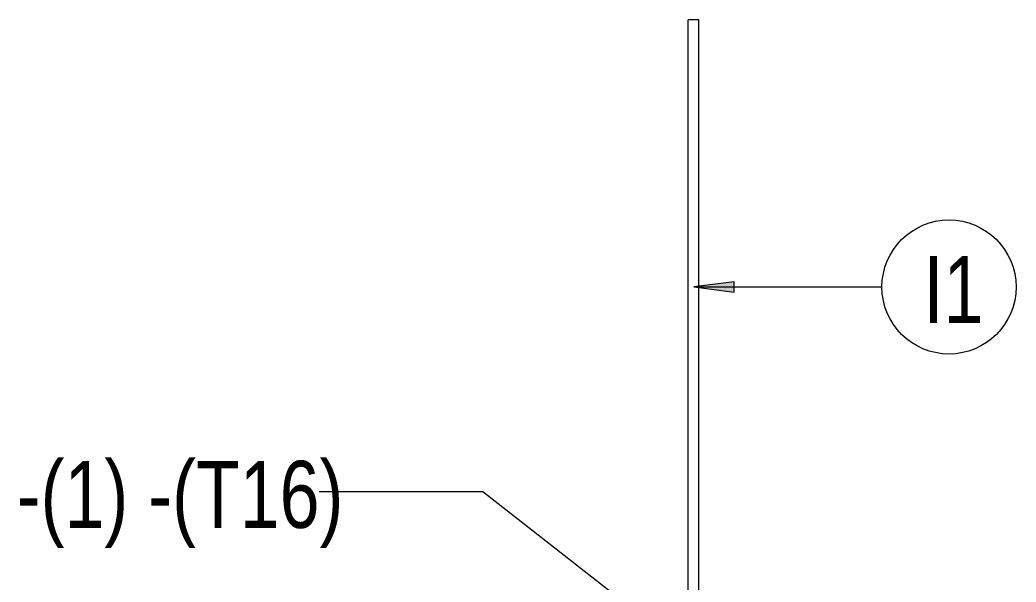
# Model space of a CAD drawing. Header units: millimetres. Extents: x -8986 to 3673, y -4076 to 6166.
# Drawn here: x -108 to 1749, y 3672 to 4720 of the extents above; entities that cross this region are included whole.
import ezdxf

# ---------------------------------------------------------------- set-up
doc = ezdxf.new("R2010")
doc.units = ezdxf.units.MM
doc.layers.add('S-RBAR', color=171, linetype='Continuous', lineweight=18)
doc.layers.add('S-RBAR-IDEN', color=171, linetype='Continuous', lineweight=9)
doc.styles.add('Nirmala UI Semilight', font='NirmalaS.ttf', dxfattribs={"width": 0.8, "height": 125})

# ---------------------------------------------------------------- blocks, each defined once
blk = doc.blocks.new('M_Rebar Tag_rfa MARK - ARROW-794226-Elevation Right 1')
at = {"layer": 'S-RBAR-IDEN'}
blk.add_circle((20841, 4222), 125, dxfattribs=at)

msp = doc.modelspace()

# ---------------------------------------------------------------- hatches: boundary and pattern name
at = {"layer": 'S-RBAR-IDEN'}
msp.add_hatch(color=256, dxfattribs=at).paths.add_polyline_path([(1148.54058, 4221.99005), (1223.54058, 4212.11612), (1223.54058, 4231.86399)])

# ---------------------------------------------------------------- linework, layer by layer
at = {"layer": 'S-RBAR'}
for p, q in [((1157.97995, 4720), (1137.97995, 4720)), ((1137.97995, 3000), (1137.97995, 4720)), ((1157.97995, 3620), (1157.97995, 4720))]:
    msp.add_line(p, q, dxfattribs=at)
at = {"layer": 'S-RBAR-IDEN'}
for p, q in [((1223.54058, 4231.86399), (1148.54058, 4221.99005)), ((1148.54058, 4221.99005), (1223.54058, 4212.11612)), ((1148.54058, 4221.99005), (1499.43682, 4221.99005)), ((1223.54058, 4212.11612), (1223.54058, 4231.86399)), ((755.18128, 3840.17183), (449.76626, 3840.17183)), ((1050.77818, 3608.73576), (755.18128, 3840.17183))]:
    msp.add_line(p, q, dxfattribs=at)

# ---------------------------------------------------------------- block references
msp.add_blockref('M_Rebar Tag_rfa MARK - ARROW-794226-Elevation Right 1', (-19216.58955, 0), dxfattribs=at)

# ---------------------------------------------------------------- texts
at = {"layer": 'S-RBAR-IDEN', "char_height": 125, "attachment_point": 1, "style": 'Nirmala UI Semilight'}
for s, insert, width in [('I1', (1576.87536, 4279.59243), 105.82275), ('-(1) -(T16)', (-113.83374, 3897.77421), 679.831)]:
    msp.add_mtext(s, dxfattribs=dict(at, insert=insert, width=width))

doc.saveas('drawing.dxf')
